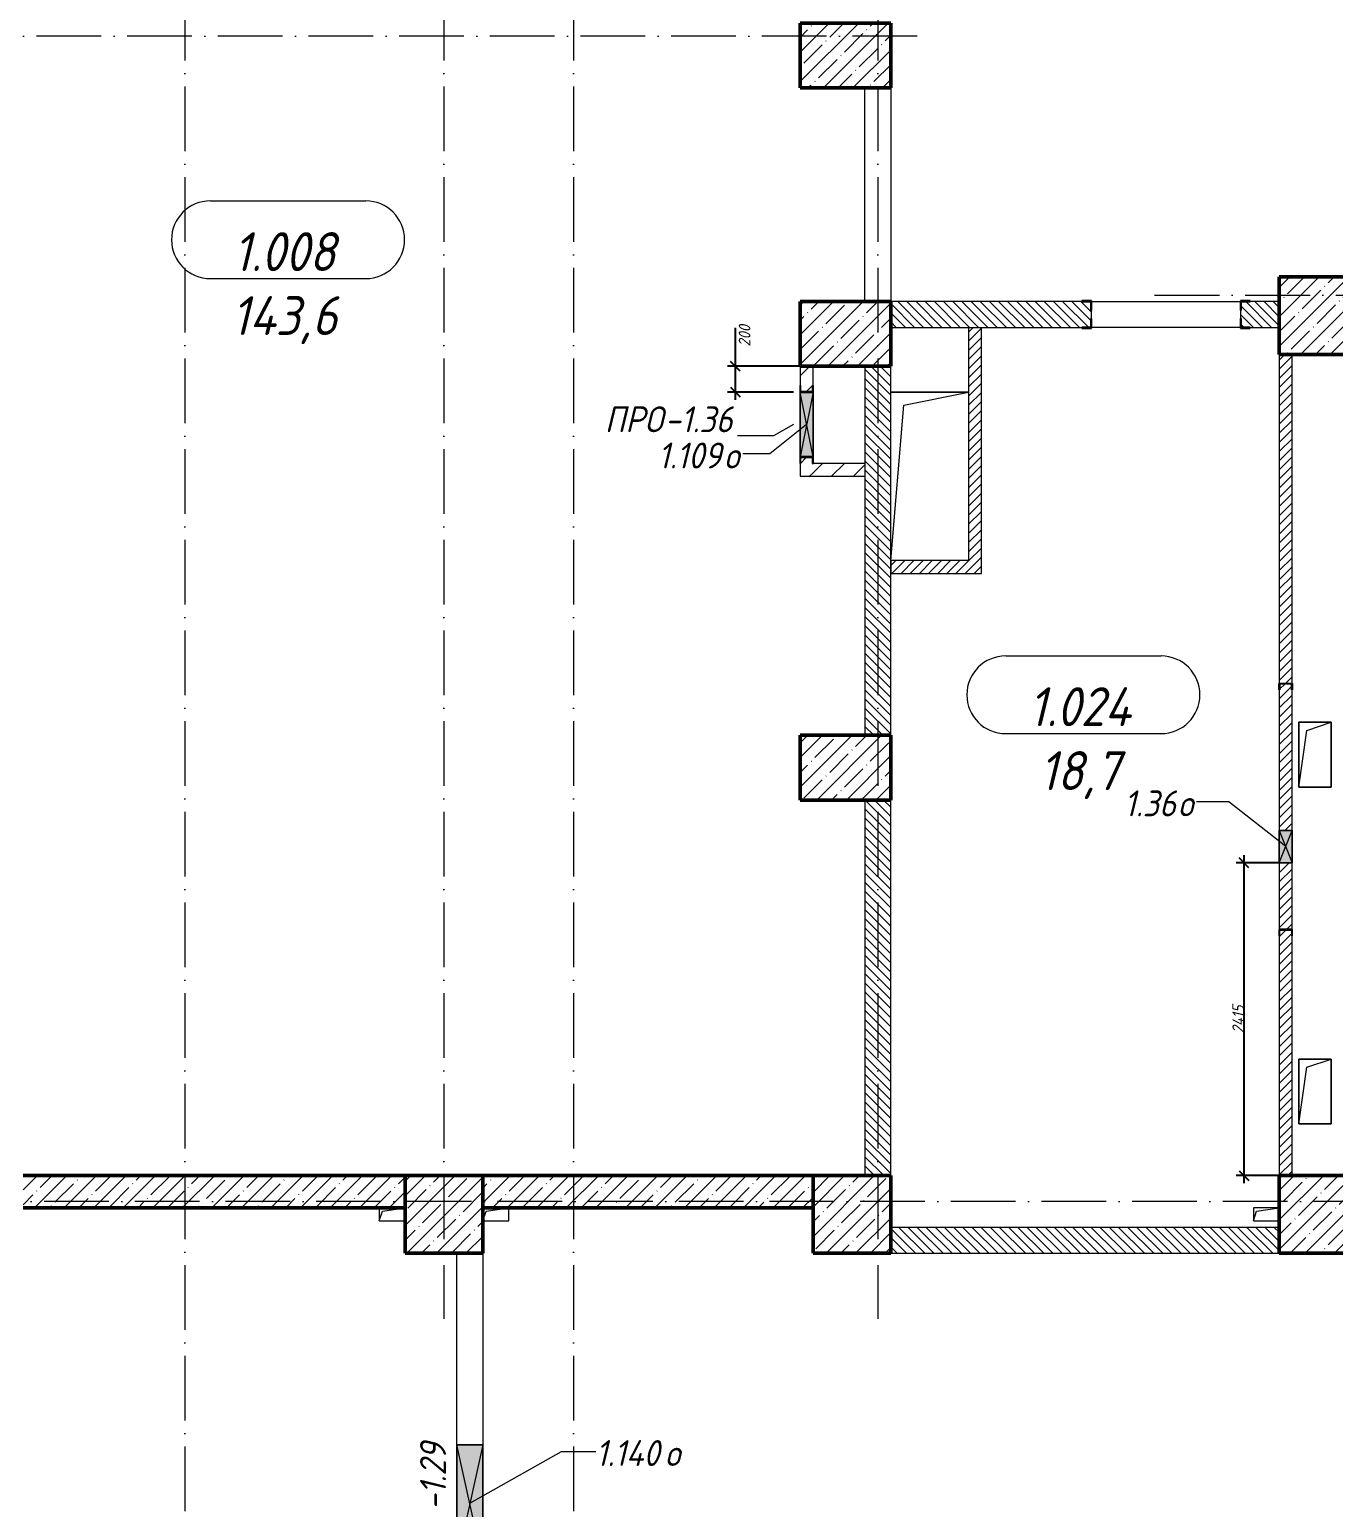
# Model space of a CAD drawing. Header units: millimetres. Extents: x -401725 to 250493, y 305116 to 802890.
# Drawn here: x -150765 to -140697, y 524234 to 535647 of the extents above; entities that cross this region are included whole.
import ezdxf

# ---------------------------------------------------------------- set-up
doc = ezdxf.new("R2010")
doc.units = ezdxf.units.MM
doc.linetypes.add('50_200_ШТРИХ_1Т_ш5_п1_п1_', pattern=[700, 500, -100, 0, -100])
for name, color, linetype, lineweight in [('A-____-____-DIMS', 7, 'Continuous', 9), ('A-DETL-GENF-OTLN', 7, 'Continuous', 9), ('A-FLOR-____-OTLN', 7, 'Continuous', 9), ('A-GENM-____-IDEN', 7, 'Continuous', 9), ('A-GENM-____-MCUT', 7, 'Continuous', 25), ('A-GENM-____-OTLN', 7, 'Continuous', 9), ('A-GENM-____-OTLN-1', 7, 'Continuous', 25), ('A-GLAZ-____-IDEN', 7, 'Continuous', 9), ('A-GLAZ-____-OTLN', 7, 'Continuous', 9), ('A-WALL-____-MCUT', 7, 'Continuous', 13), ('A-WALL-____-MCUT-2', 7, 'Continuous', 50), ('A-WALL-____-PATT-1', 7, 'Continuous', 9), ('A-WALL-FNSH-MCUT-1', 7, 'Continuous', 9), ('I-WALL-____-OTLN', 7, 'Continuous', 9), ('S-COLS-____-MCUT', 7, 'Continuous', 50), ('S-COLS-____-OTLN', 7, 'Continuous', 9), ('S-GRID-____-OTLN-1', 7, '50_200_ШТРИХ_1Т_ш5_п1_п1_', 9)]:
    doc.layers.add(name, color=color, linetype=linetype, lineweight=lineweight)
doc.layers.add('A-AREA-IDEN-1', color=7, linetype='Continuous', lineweight=9, true_color=0x000000)
doc.styles.add('ISOCPEUR_I', font='isocpeui.ttf', dxfattribs={"width": 0.9, "height": 2.5})
doc.styles.add('ISOCPEUR_I_11', font='isocpeui.ttf', dxfattribs={"width": 0.9, "height": 200})
doc.styles.add('ISOCPEUR_I_7', font='isocpeui.ttf', dxfattribs={"width": 0.9, "height": 90})
doc.dimstyles.new('ISO-1_8_0_9К_СРЕДНИЙ_Кладочные_1', dxfattribs={"dimscale": 304.8, "dimtxt": 89.638306, "dimasz": 0.246063, "dimexe": 0.19685, "dimexo": 0, "dimgap": 0, "dimtad": 1, "dimdec": 3, "dimrnd": 0.001, "dimdsep": 46, "dimtxsty": 'ISOCPEUR_I_7', "dimblk1": 'OBLIQUE', "dimblk2": 'OBLIQUE', "dimsah": 1, "dimcen": 0.09, "dimdle": 0.19685, "dimazin": 0, "dimtfac": 1, "dimtdec": 4, "dimtix": 1, "dimtmove": 0, "dimatfit": 3, "dimfxl": 1, "dimtvp": 1, "dimtolj": 1, "dimtzin": 0, "dimarcsym": 2})
doc.dimstyles.new('ISO-1_8_0_9К_СРЕДНИЙ_Кладочные_2', dxfattribs={"dimscale": 304.8, "dimtxt": 89.638306, "dimasz": 0.246063, "dimexe": 0.19685, "dimexo": 0, "dimgap": 0, "dimtad": 1, "dimdec": 3, "dimrnd": 0.001, "dimdsep": 46, "dimtxsty": 'ISOCPEUR_I_7', "dimblk1": 'OBLIQUE', "dimblk2": 'OBLIQUE', "dimsah": 1, "dimcen": 0.09, "dimdle": 0.19685, "dimazin": 0, "dimtfac": 1, "dimtdec": 4, "dimtix": 1, "dimtmove": 1, "dimatfit": 3, "dimfxl": 1, "dimtvp": 1, "dimtolj": 1, "dimtzin": 0, "dimarcsym": 2})
pattern_1 = [(135, (-176515.067, 459015.94), (-35.35534, -35.35534), [])]
pattern_2 = [(45, (-176515.067, 459015.94), (-35.35534, 35.35534), [])]
pattern_3 = [(45, (-176515.07, 459015.94), (-114.04925, 114.04925), []), (45, (-176401.02, 459015.94), (-114.04925, 114.04925), [201.612, -40.322, 3.353, -36.97])]
pattern_4 = [(45, (-176515.07, 459015.94), (-84.85281, 84.85281), [])]

# ---------------------------------------------------------------- blocks, each defined once
blk = doc.blocks.new('BSC_Колонна _Прямоугольная - 500х700-28080545-АР1_План отверстий 1 этажа в осях 1-64_Ю-ЯЯ')
at = {"layer": 'S-COLS-____-OTLN'}
h = blk.add_hatch(dxfattribs=at)
h.set_pattern_fill('FP_20', color=256, style=0, pattern_type=2)
h.set_pattern_definition([(315, (-70931.04, 32050), (114.04925, 114.04925), []), (315, (-70931.04, 31935.95), (114.04925, 114.04925), [201.613, -40.323, 3.353, -36.97])])
h.paths.add_polyline_path([(-250, 350), (-250, -350), (250, -350), (250, 350)], flags=0)
at = {"layer": 'S-COLS-____-MCUT'}
for p, q in [((250, 350), (-250, 350)), ((-250, 350), (-250, -350)), ((250, -350), (250, 350)), ((-250, -350), (250, -350))]:
    blk.add_line(p, q, dxfattribs=at)
blk = doc.blocks.new('BSC_Колонна _Прямоугольная - 600х600-V56-АР1_План отверстий 1 этажа в осях 1-64_Ю-ЯЯ')
at = {"layer": 'S-COLS-____-OTLN'}
h = blk.add_hatch(dxfattribs=at)
h.set_pattern_fill('FP_63', color=256, style=0, pattern_type=2)
h.set_pattern_definition([(45, (-28950, -67481.04), (-114.04925, 114.04925), []), (45, (-28835.95, -67481.04), (-114.04925, 114.04925), [201.613, -40.323, 3.353, -36.97])])
h.paths.add_polyline_path([(-300, -300), (300, -300), (300, 300), (-300, 300)], flags=0)
at = {"layer": 'S-COLS-____-MCUT'}
for p, q in [((300, 300), (-300, 300)), ((-300, 300), (-300, -300)), ((300, -300), (300, 300)), ((-300, -300), (300, -300))]:
    blk.add_line(p, q, dxfattribs=at)
blk = doc.blocks.new('BSC_Колонна _Прямоугольная - 500х700-V76-АР1_План отверстий 1 этажа в осях 1-64_Ю-ЯЯ')
at = {"layer": 'S-COLS-____-OTLN'}
h = blk.add_hatch(dxfattribs=at)
h.set_pattern_fill('FP_85', color=256, style=0, pattern_type=2)
h.set_pattern_definition([(315, (-74281.04, 32050), (114.04925, 114.04925), []), (315, (-74281.04, 31935.95), (114.04925, 114.04925), [201.613, -40.323, 3.353, -36.97])])
h.paths.add_polyline_path([(-250, 350), (-250, -350), (250, -350), (250, 350)], flags=0)
at = {"layer": 'S-COLS-____-MCUT'}
for p, q in [((250, 350), (-250, 350)), ((-250, 350), (-250, -350)), ((250, -350), (250, 350)), ((-250, -350), (250, -350))]:
    blk.add_line(p, q, dxfattribs=at)
blk = doc.blocks.new('BSC_Колонна _Прямоугольная - 500х700-V77-АР1_План отверстий 1 этажа в осях 1-64_Ю-ЯЯ')
at = {"layer": 'S-COLS-____-OTLN'}
h = blk.add_hatch(dxfattribs=at)
h.set_pattern_fill('FP_86', color=256, style=0, pattern_type=2)
h.set_pattern_definition([(315, (-76431.04, 32050), (114.04925, 114.04925), []), (315, (-76431.04, 31935.95), (114.04925, 114.04925), [201.613, -40.323, 3.353, -36.97])])
h.paths.add_polyline_path([(-250, -350), (250, -350), (250, 350), (-250, 350), (-250, 250)], flags=0)
at = {"layer": 'S-COLS-____-MCUT'}
for p, q in [((250, 350), (-250, 350)), ((-250, 350), (-250, -350)), ((250, -350), (250, 350)), ((-250, -350), (250, -350))]:
    blk.add_line(p, q, dxfattribs=at)
blk = doc.blocks.new('BSC_Колонна _Прямоугольная - 600х600-V82-АР1_План отверстий 1 этажа в осях 1-64_Ю-ЯЯ')
at = {"layer": 'S-COLS-____-OTLN'}
h = blk.add_hatch(dxfattribs=at)
h.set_pattern_fill('FP_91', color=256, style=0, pattern_type=2)
h.set_pattern_definition([(45, (-35700, -67481.04), (-114.04925, 114.04925), []), (45, (-35585.95, -67481.04), (-114.04925, 114.04925), [201.613, -40.323, 3.353, -36.97])])
h.paths.add_polyline_path([(-300, -300), (300, -300), (300, 300), (-300, 300)], flags=0)
at = {"layer": 'S-COLS-____-MCUT'}
for p, q in [((300, 300), (-300, 300)), ((-300, 300), (-300, -300)), ((300, -300), (300, 300)), ((-300, -300), (300, -300))]:
    blk.add_line(p, q, dxfattribs=at)
blk = doc.blocks.new('BSC_Колонна _Прямоугольная - 600х600-28080544-АР1_План отверстий 1 этажа в осях 1-64_Ю-ЯЯ')
at = {"layer": 'S-COLS-____-OTLN'}
h = blk.add_hatch(dxfattribs=at)
h.set_pattern_fill('FP_92', color=256, style=0, pattern_type=2)
h.set_pattern_definition([(45, (-35700, -74421.04), (-114.04925, 114.04925), []), (45, (-35585.95, -74421.04), (-114.04925, 114.04925), [201.613, -40.323, 3.353, -36.97])])
h.paths.add_polyline_path([(-300, -300), (300, -300), (300, 300), (-300, 300)], flags=0)
at = {"layer": 'S-COLS-____-MCUT'}
for p, q in [((300, 300), (-300, 300)), ((-300, 300), (-300, -300)), ((300, -300), (300, 300)), ((-300, -300), (300, -300))]:
    blk.add_line(p, q, dxfattribs=at)
blk = doc.blocks.new('BSC_Колонна _Прямоугольная - 600х600-V111-АР1_План отверстий 1 этажа в осях 1-64_Ю-ЯЯ')
at = {"layer": 'S-COLS-____-OTLN'}
h = blk.add_hatch(dxfattribs=at)
h.set_pattern_fill('FP_122', color=256, style=0, pattern_type=2)
h.set_pattern_definition([(45, (-32100, -67481.04), (-114.04925, 114.04925), []), (45, (-31985.95, -67481.04), (-114.04925, 114.04925), [201.613, -40.323, 3.353, -36.97])])
h.paths.add_polyline_path([(-300, -300), (300, -300), (300, 300), (-300, 300)], flags=0)
at = {"layer": 'S-COLS-____-MCUT'}
for p, q in [((300, 300), (-300, 300)), ((-300, 300), (-300, -300)), ((300, -300), (300, 300)), ((-300, -300), (300, -300))]:
    blk.add_line(p, q, dxfattribs=at)
blk = doc.blocks.new('154_Фахверк_СКБ_Швеллер - Тип_100_4830-28147714-АР1_План отверстий 1 этажа в осях 1-64_Ю-ЯЯ')
at = {"layer": 'A-GENM-____-MCUT'}
for p, q in [((125, 50), (175, 50)), ((125, -50), (125, 50)), ((128, 47), (128, -47)), ((175, 47), (128, 47)), ((175, 50), (175, 47)), ((175, -50), (125, -50)), ((128, -47), (175, -47)), ((175, -47), (175, -50))]:
    blk.add_line(p, q, dxfattribs=at)
blk = doc.blocks.new('154_Фахверк_СКБ_Швеллер - Тип_100_4830-28143655-АР1_План отверстий 1 этажа в осях 1-64_Ю-ЯЯ')
at = {"layer": 'A-GENM-____-MCUT'}
for p, q in [((175, 50), (125, 50)), ((125, 50), (125, -50)), ((128, 47), (175, 47)), ((128, -47), (128, 47)), ((175, 47), (175, 50)), ((125, -50), (175, -50)), ((175, -47), (128, -47)), ((175, -50), (175, -47))]:
    blk.add_line(p, q, dxfattribs=at)
blk = doc.blocks.new('154_Стойка_СКБ_Уголок - СМ-2230_200-28216496-АР1_План отверстий 1 этажа в осях 1-64_Ю-ЯЯ')
at = {"layer": 'A-GENM-____-MCUT'}
for p, q in [((125, 156), (125, 81)), ((200, 156), (125, 156)), ((131, 81), (131, 150)), ((131, 150), (200, 150)), ((200, 150), (200, 156)), ((125, 81), (131, 81)), ((131, 19), (125, 19)), ((125, 19), (125, -56)), ((131, -50), (131, 19)), ((125, -56), (200, -56)), ((200, -50), (131, -50)), ((200, -56), (200, -50))]:
    blk.add_line(p, q, dxfattribs=at)
blk = doc.blocks.new('AR_Отверстие прямоугольное _в плите_ - AR_Отверстие прямоугольное _в плите_-V185-АР1_План отверстий 1 этажа в осях 1-64_Ю-ЯЯ')
at = {"layer": 'A-GENM-____-OTLN'}
for p, q in [((125, 250), (-125, 250)), ((-125, 250), (-125, -250)), ((-63, 188), (125, 250)), ((125, -250), (125, 250)), ((-125, -250), (-63, 188)), ((-125, -250), (125, -250))]:
    blk.add_line(p, q, dxfattribs=at)
blk = doc.blocks.new('AR_Отверстие прямоугольное _в плите_ - AR_Отверстие прямоугольное _в плите_-30511731-АР1_План отверстий 1 этажа в осях 1-64_Ю-ЯЯ')
at = {"layer": 'A-GENM-____-OTLN'}
for p, q in [((-100, 50), (-100, -50)), ((-100, -50), (-75, 25)), ((-75, 25), (100, 50)), ((-100, -50), (100, -50))]:
    blk.add_line(p, q, dxfattribs=at)
blk = doc.blocks.new('AR_Отверстие прямоугольное _в плите_ - AR_Отверстие прямоугольное _в плите_-V219-АР1_План отверстий 1 этажа в осях 1-64_Ю-ЯЯ')
at = {"layer": 'A-GENM-____-OTLN'}
for p, q in [((100, 50), (-100, 50)), ((-100, 50), (-100, -50)), ((-100, -50), (-75, 25)), ((-75, 25), (100, 50)), ((-100, -50), (100, -50))]:
    blk.add_line(p, q, dxfattribs=at)
blk = doc.blocks.new('AR_Отверстие прямоугольное _в плите_ - AR_Отверстие прямоугольное _в плите_-V203-АР1_План отверстий 1 этажа в осях 1-64_Ю-ЯЯ')
at = {"layer": 'A-GENM-____-OTLN'}
for p, q in [((-100, -50), (-75, 25)), ((-75, 25), (100, 50)), ((100, -50), (100, 50)), ((-100, -50), (100, -50))]:
    blk.add_line(p, q, dxfattribs=at)
blk = doc.blocks.new('AR_Отверстие прямоугольное _в плите_ - AR_Отверстие прямоугольное _в плите_-V237-АР1_План отверстий 1 этажа в осях 1-64_Ю-ЯЯ')
at = {"layer": 'A-GENM-____-OTLN'}
for p, q in [((300, 650), (-300, 650)), ((-200, 550), (300, 650)), ((-300, -650), (-200, 550))]:
    blk.add_line(p, q, dxfattribs=at)
blk = doc.blocks.new('AR_Отверстие прямоугольное _в стене__БезПР - AR_Отверстие прямоугольное _в стене__БезПР-36428202-АР1_План отверстий 1 этажа в осях 1-64_Ю-ЯЯ')
at = {"layer": 'A-GLAZ-____-OTLN'}
blk.add_hatch(color=256, dxfattribs=at).paths.add_polyline_path([(-125, -50), (125, -50), (125, 50), (-125, 50)], flags=0)
at = {"layer": 'A-DETL-GENF-OTLN'}
for p, q in [((-125, -50), (-125, 50)), ((-125, 50), (125, 50)), ((125, 50), (-125, -50)), ((-125, 50), (125, -50)), ((125, 50), (-125, 50)), ((-125, 50), (-125, -50)), ((125, 50), (125, -50)), ((125, -50), (125, 50)), ((125, -50), (-125, -50)), ((-125, -50), (125, -50))]:
    blk.add_line(p, q, dxfattribs=at)
blk = doc.blocks.new('AR_Отверстие прямоугольное _в стене_ - AR_Отверстие прямоугольное _в стене__ОВ-36700361-АР1_План отверстий 1 этажа в осях 1-64_Ю-ЯЯ')
at = {"layer": 'A-GLAZ-____-OTLN'}
blk.add_hatch(color=256, dxfattribs=at).paths.add_polyline_path([(250, -50), (250, 50), (-250, 50), (-250, -50), (212, -50)], flags=0)
at = {"layer": 'A-DETL-GENF-OTLN'}
for p, q in [((-250, 50), (250, 50)), ((250, 50), (-250, -50)), ((-250, 50), (250, -50)), ((250, 50), (-250, 50)), ((250, -50), (-250, -50)), ((-250, -50), (250, -50))]:
    blk.add_line(p, q, dxfattribs=at)
blk = doc.blocks.new('AR_Отверстие прямоугольное _в стене_ - AR_Отверстие прямоугольное _в стене__ОВ-36717341-АР1_План отверстий 1 этажа в осях 1-64_Ю-ЯЯ')
at = {"layer": 'A-GLAZ-____-OTLN'}
blk.add_hatch(color=256, dxfattribs=at).paths.add_polyline_path([(450, 100), (-450, 100), (-450, -100), (450, -100)], flags=0)
at = {"layer": 'A-DETL-GENF-OTLN'}
for p, q in [((-450, -100), (-450, 100)), ((-450, 100), (450, 100)), ((450, 100), (-450, -100)), ((-450, 100), (450, -100)), ((450, 100), (-450, 100)), ((-450, 100), (-450, -100)), ((450, 100), (450, -100)), ((450, -100), (450, 100)), ((450, -100), (-450, -100)), ((-450, -100), (450, -100))]:
    blk.add_line(p, q, dxfattribs=at)
blk = doc.blocks.new('154_Фахверк_СКБ_Швеллер - Тип_100_4830-36699370-АР1_План отверстий 1 этажа в осях 1-64_Ю-ЯЯ')
at = {"layer": 'A-GENM-____-MCUT'}
for p, q in [((175, 50), (125, 50)), ((125, 50), (125, -50)), ((128, 47), (175, 47)), ((128, -47), (128, 47)), ((175, 47), (175, 50)), ((125, -50), (175, -50)), ((175, -47), (128, -47)), ((175, -50), (175, -47))]:
    blk.add_line(p, q, dxfattribs=at)
blk = doc.blocks.new('_Oblique')
at = {"color": 0, "linetype": 'ByBlock', "lineweight": -2}
blk.add_line((-0.5, -0.5), (0.5, 0.5), dxfattribs=at)
blk = doc.blocks.new('*D13639')
at = {"layer": 'A-____-____-DIMS', "color": 0, "lineweight": -2, "transparency": 16777216}
for p, q in [((-145315, 533047), (-145315, 533344)), ((-144815, 533047), (-145375, 533047)), ((-145315, 532787), (-145315, 533047)), ((-144865, 532847), (-145375, 532847))]:
    blk.add_line(p, q, dxfattribs=at)
at = {"layer": 'Defpoints', "color": 0, "transparency": 16777216}
for p in [(-145315, 533047), (-144815, 533047), (-144865, 532847)]:
    blk.add_point(p, dxfattribs=at)
at = {"layer": 'A-____-____-DIMS', "color": 0, "lineweight": -2, "transparency": 16777216, "xscale": 75, "yscale": 75, "zscale": 75}
for p, rotation in [((-145315, 533047), 90), ((-145315, 532847), 270)]:
    blk.add_blockref('_Oblique', p, dxfattribs=dict(at, rotation=rotation))
at = {"layer": 'A-____-____-DIMS', "color": 0, "transparency": 16777216, "insert": (-145289, 533199), "char_height": 90, "width": 409.58, "attachment_point": 1, "rotation": 90, "line_spacing_factor": 1.149209, "style": 'ISOCPEUR_I_7'}
blk.add_mtext('\\A1;200', dxfattribs=at)
blk = doc.blocks.new('*D13642')
at = {"layer": 'A-____-____-DIMS', "color": 0, "lineweight": -2, "transparency": 16777216}
for p, q in [((-141387, 526737), (-141387, 529272)), ((-141115, 529212), (-141447, 529212)), ((-141115, 526797), (-141447, 526797))]:
    blk.add_line(p, q, dxfattribs=at)
at = {"layer": 'Defpoints', "color": 0, "transparency": 16777216}
for p in [(-141387, 529212), (-141115, 529212), (-141115, 526797)]:
    blk.add_point(p, dxfattribs=at)
at = {"layer": 'A-____-____-DIMS', "color": 0, "lineweight": -2, "transparency": 16777216, "xscale": 75, "yscale": 75, "zscale": 75}
for p, rotation in [((-141387, 529212), 90), ((-141387, 526797), 270)]:
    blk.add_blockref('_Oblique', p, dxfattribs=dict(at, rotation=rotation))
at = {"layer": 'A-____-____-DIMS', "color": 0, "transparency": 16777216, "insert": (-141432, 528004), "char_height": 90, "width": 521.28, "attachment_point": 5, "rotation": 90, "style": 'ISOCPEUR_I_7'}
blk.add_mtext('\\A1;2415', dxfattribs=at)
blk = doc.blocks.new('AAR_СКБ_Марка_помещения_1_5 ммп - Номер _ Площадь-27962135-АИ_План этажа_Стены_1')
at = {"layer": 'A-AREA-IDEN-1'}
for p, q in [((-2.987, 3), (3.013, 3)), ((-2.987, 0), (3.013, 0))]:
    blk.add_line(p, q, dxfattribs=at)
for centre, start, end in [((-2.987, 1.5), 90, 270), ((3.013, 1.5), 270, 90)]:
    blk.add_arc(centre, 1.5, start, end, dxfattribs=at)

msp = doc.modelspace()

# ---------------------------------------------------------------- hatches: boundary and pattern name
at = {"layer": 'A-WALL-____-PATT-1'}
h = msp.add_hatch(dxfattribs=at)
h.set_pattern_fill('FP_6', color=256, style=0, pattern_type=2)
h.set_pattern_definition(pattern_1)
h.paths.add_polyline_path([(-141115.0675, 533346.983), (-141115.0675, 533546.983), (-141409.0675, 533546.983), (-141409.0675, 533477.983), (-141415.0675, 533477.983), (-141415.0675, 533415.983), (-141409.0675, 533415.983), (-141409.0675, 533346.983), (-141180.4629, 533346.983)], flags=0)
h.paths.add_polyline_path([(-144115.0675, 533346.983), (-142571.0675, 533347.7571), (-142571.0675, 533415.983), (-142565.0675, 533415.983), (-142565.0675, 533477.983), (-142571.0675, 533477.983), (-142571.0675, 533546.983), (-144115.0675, 533546.983), (-144115.0675, 533477.983)], flags=0)
h = msp.add_hatch(dxfattribs=at)
h.set_pattern_fill('FP_5', color=256, style=0, pattern_type=2)
h.set_pattern_definition(pattern_2)
h.paths.add_polyline_path([(-143415.0675, 531446.983), (-143415.0675, 533346.983), (-143515.0675, 533346.983), (-143515.0675, 531446.983)], flags=0)
h = msp.add_hatch(dxfattribs=at)
h.set_pattern_fill('FP_5', color=256, style=0, pattern_type=2)
h.set_pattern_definition(pattern_2)
h.paths.add_polyline_path([(-141115.0675, 526796.983), (-141015.0675, 526796.983), (-141015.0675, 528646.983), (-141018.0675, 528646.983), (-141018.0675, 528693.983), (-141112.0675, 528693.983), (-141112.0675, 528646.983), (-141115.0675, 528646.983)], flags=0)
h.paths.add_polyline_path([(-141112.0675, 528696.983), (-141015.0675, 528696.983), (-141015.0675, 529211.983), (-141115.0675, 529211.983), (-141115.0675, 528696.983)], flags=0)
h.paths.add_polyline_path([(-141015.0675, 529461.983), (-141015.0675, 530546.983), (-141018.0675, 530546.983), (-141018.0675, 530593.983), (-141112.0675, 530593.983), (-141112.0675, 530546.983), (-141115.0675, 530546.983), (-141115.0675, 529461.983), (-141018.0675, 529461.983)], flags=0)
h.paths.add_polyline_path([(-141115.0675, 530596.983), (-141015.0675, 530596.983), (-141015.0675, 533136.983), (-141115.0675, 533136.983), (-141115.0675, 532384.65)], flags=0)
h = msp.add_hatch(dxfattribs=at)
h.set_pattern_fill('FP_4', color=256, style=0, pattern_type=2)
h.set_pattern_definition(pattern_4)
h.paths.add_polyline_path([(-144715.4642, 532196.983), (-144715.0675, 532196.983), (-144715.4642, 532296.983), (-144718.0675, 532296.983), (-144718.0675, 532343.983), (-144812.0675, 532343.983), (-144812.0675, 532296.983), (-144815.0675, 532296.983), (-144815.0675, 532196.983)], flags=0)
h.paths.add_polyline_path([(-144812.0675, 532849.983), (-144718.0675, 532849.983), (-144718.0675, 532896.983), (-144715.0675, 532896.983), (-144715.4642, 533046.983), (-144815.0675, 533046.983), (-144815.0675, 532896.983), (-144812.0675, 532896.983)], flags=0)
h = msp.add_hatch(dxfattribs=at)
h.set_pattern_fill('FP_6', color=256, style=0, pattern_type=2)
h.set_pattern_definition(pattern_1)
h.paths.add_polyline_path([(-144115.0675, 530196.983), (-144115.0675, 533046.983), (-144315.0675, 533046.983), (-144315.0675, 530196.983)], flags=0)
h = msp.add_hatch(dxfattribs=at)
h.set_pattern_fill('FP_4', color=256, style=0, pattern_type=2)
h.set_pattern_definition(pattern_4)
h.paths.add_polyline_path([(-144315.0675, 532196.983), (-144315.0675, 532296.983), (-144715.0675, 532296.983), (-144715.0675, 532196.983)], flags=0)
h = msp.add_hatch(dxfattribs=at)
h.set_pattern_fill('FP_5', color=256, style=0, pattern_type=2)
h.set_pattern_definition(pattern_2)
h.paths.add_polyline_path([(-143515.0675, 531446.983), (-143515.0675, 531546.983), (-144115.0675, 531546.983), (-144115.0675, 531446.983)], flags=0)
h = msp.add_hatch(dxfattribs=at)
h.set_pattern_fill('FP_6', color=256, style=0, pattern_type=2)
h.set_pattern_definition(pattern_1)
h.paths.add_polyline_path([(-144115.0675, 526796.983), (-144115.0675, 529696.983), (-144315.0675, 529696.983), (-144315.0675, 526796.983)], flags=0)
h = msp.add_hatch(dxfattribs=at)
h.set_pattern_fill('FP_13', color=256, style=0, pattern_type=2)
h.set_pattern_definition(pattern_3)
h.paths.add_polyline_path([(-147865.0675, 526546.983), (-147865.0675, 526796.983), (-150815.0675, 526796.983), (-150815.0675, 526546.983), (-148250.4655, 526546.983)], flags=0)
h.paths.add_polyline_path([(-152815.0675, 526546.983), (-152465.0675, 526546.983), (-152465.0675, 526796.983), (-152815.0675, 526796.983)], flags=0)
h = msp.add_hatch(dxfattribs=at)
h.set_pattern_fill('FP_13', color=256, style=0, pattern_type=2)
h.set_pattern_definition(pattern_3)
h.paths.add_polyline_path([(-144715.0675, 526546.983), (-144715.4642, 526796.983), (-147265.0675, 526796.983), (-147265.0675, 526546.983), (-144715.4642, 526546.983)], flags=0)
h = msp.add_hatch(dxfattribs=at)
h.set_pattern_fill('FP_6', color=256, style=0, pattern_type=2)
h.set_pattern_definition(pattern_1)
h.paths.add_polyline_path([(-141115.0675, 526196.983), (-141115.0675, 526396.983), (-144115.0675, 526396.983), (-144115.0675, 526196.983), (-141180.4629, 526196.983)], flags=0)

# ---------------------------------------------------------------- linework, layer by layer
at = {"layer": 'A-FLOR-____-OTLN'}
for p, q in [((-144115.0675, 532846.6355), (-143515.0675, 532846.6355)), ((-140965.0675, 530296.983), (-140715.0675, 530296.983)), ((-140965.0675, 529796.983), (-140965.0675, 530296.983)), ((-140715.0675, 530296.983), (-140715.0675, 529796.983)), ((-140715.0675, 529796.983), (-140965.0675, 529796.983)), ((-140965.0675, 527696.983), (-140715.0675, 527696.983)), ((-140965.0675, 527196.983), (-140965.0675, 527696.983)), ((-140715.0675, 527696.983), (-140715.0675, 527196.983)), ((-140715.0675, 527196.983), (-140965.0675, 527196.983))]:
    msp.add_line(p, q, dxfattribs=at)
at = {"layer": 'A-GENM-____-IDEN'}
for p, q in [((-144865.0675, 532596.983), (-145021.1122, 532510.0276)), ((-145021.1122, 532510.0276), (-145299.5385, 532510.0276))]:
    msp.add_line(p, q, dxfattribs=at)
at = {"layer": 'A-GLAZ-____-IDEN'}
for p, q in [((-144765.0675, 532596.983), (-145049.0536, 532369.9123)), ((-145049.0536, 532369.9123), (-145257.7885, 532369.9123)), ((-141504.4473, 529683.5084), (-141753.3167, 529683.5084)), ((-141065.0675, 529336.983), (-141504.4473, 529683.5084)), ((-147365.0675, 524266.983), (-146656.9414, 524666.286)), ((-146656.9414, 524666.286), (-146393.3463, 524666.286))]:
    msp.add_line(p, q, dxfattribs=at)
at = {"layer": 'A-WALL-____-MCUT'}
for p, q in [((-142640.0675, 533546.983), (-144115.0675, 533546.983)), ((-142565.0675, 533415.983), (-142565.0675, 533477.983)), ((-141415.0675, 533477.983), (-141415.0675, 533415.983)), ((-141115.0675, 533546.983), (-141340.0675, 533546.983)), ((-144115.0675, 533346.983), (-142640.0675, 533346.983)), ((-141340.0675, 533346.983), (-141115.0675, 533346.983)), ((-144315.0675, 533046.983), (-144315.0675, 530196.983)), ((-144115.0675, 530196.983), (-144115.0675, 533046.983)), ((-144315.0675, 529696.983), (-144315.0675, 526796.983)), ((-144115.0675, 526796.983), (-144115.0675, 529696.983)), ((-141115.0675, 526396.983), (-144115.0675, 526396.983)), ((-144115.0675, 526196.983), (-141115.0675, 526196.983))]:
    msp.add_line(p, q, dxfattribs=at)
at = {"layer": 'A-WALL-____-MCUT-2'}
for p, q in [((-147865.0675, 526796.983), (-150815.0675, 526796.983)), ((-144715.0675, 526796.983), (-147265.0675, 526796.983)), ((-150815.0675, 526546.983), (-147865.0675, 526546.983)), ((-147265.0675, 526546.983), (-144715.0675, 526546.983))]:
    msp.add_line(p, q, dxfattribs=at)
at = {"layer": 'A-WALL-FNSH-MCUT-1'}
for p, q in [((-143515.0675, 533346.983), (-143515.0675, 531546.983)), ((-143415.0675, 531446.983), (-143415.0675, 533346.983)), ((-141115.0675, 533136.983), (-141115.0675, 530596.983)), ((-141015.0675, 530596.983), (-141015.0675, 533136.983)), ((-144815.0675, 533046.983), (-144815.0675, 532896.983)), ((-144715.0675, 532896.983), (-144715.0675, 533046.983)), ((-144815.0675, 532296.983), (-144815.0675, 532196.983)), ((-144815.0675, 532196.983), (-144315.0675, 532196.983)), ((-144315.0675, 532296.983), (-144715.0675, 532296.983)), ((-143515.0675, 531546.983), (-144115.0675, 531546.983)), ((-144115.0675, 531546.983), (-144115.0675, 531446.983)), ((-144115.0675, 531446.983), (-143415.0675, 531446.983)), ((-141115.0675, 530546.983), (-141115.0675, 529461.983)), ((-141015.0675, 529461.983), (-141015.0675, 530546.983)), ((-141115.0675, 529211.983), (-141115.0675, 528696.983)), ((-141015.0675, 528696.983), (-141015.0675, 529211.983)), ((-141115.0675, 528646.983), (-141115.0675, 526796.983)), ((-141015.0675, 526796.983), (-141015.0675, 528646.983))]:
    msp.add_line(p, q, dxfattribs=at)
at = {"layer": 'I-WALL-____-OTLN'}
for p, q in [((-144315.0675, 533546.983), (-144315.0675, 535196.983)), ((-144115.0675, 535196.983), (-144115.0675, 533546.983)), ((-142565.0675, 533546.983), (-141415.0675, 533546.983)), ((-141415.0675, 533346.983), (-142565.0675, 533346.983)), ((-147465.0675, 524716.983), (-147465.0675, 526196.983)), ((-147265.0675, 526196.983), (-147265.0675, 524716.983))]:
    msp.add_line(p, q, dxfattribs=at)
at = {"layer": 'S-GRID-____-OTLN-1'}
for p, q in [((-149565.0675, 549908.7924), (-149565.0675, 511907.5288)), ((-147565.0675, 549908.7924), (-147565.0675, 525691.4247)), ((-146565.0675, 549908.7924), (-146565.0675, 511907.5288)), ((-144215.0675, 549908.7924), (-144215.0675, 525691.4247)), ((-143910.0675, 535596.983), (-181183.8377, 535596.983)), ((-142077.6215, 533596.983), (-72440.6609, 533596.983)), ((-72440.6609, 526596.983), (-181183.8377, 526596.983))]:
    msp.add_line(p, q, dxfattribs=at)

# ---------------------------------------------------------------- block references
at = {"layer": 'A-AREA-IDEN-1', "xscale": 199.9999999999999, "yscale": 199.9999999999999, "zscale": 199.9999999999999}
for p in [(-148771.6215, 533723.7658), (-142630.2354, 530209.5996)]:
    msp.add_blockref('AAR_СКБ_Марка_помещения_1_5 ммп - Номер _ Площадь-27962135-АИ_План этажа_Стены_1', p, dxfattribs=at)
at = {"layer": 'A-GENM-____-OTLN'}
for name, p in [('AR_Отверстие прямоугольное _в плите_ - AR_Отверстие прямоугольное _в плите_-V237-АР1_План отверстий 1 этажа в осях 1-64_Ю-ЯЯ', (-143815.0675, 532196.6355)), ('AR_Отверстие прямоугольное _в плите_ - AR_Отверстие прямоугольное _в плите_-V185-АР1_План отверстий 1 этажа в осях 1-64_Ю-ЯЯ', (-140840.0675, 530046.983)), ('AR_Отверстие прямоугольное _в плите_ - AR_Отверстие прямоугольное _в плите_-V185-АР1_План отверстий 1 этажа в осях 1-64_Ю-ЯЯ', (-140840.0675, 527446.983)), ('AR_Отверстие прямоугольное _в плите_ - AR_Отверстие прямоугольное _в плите_-30511731-АР1_План отверстий 1 этажа в осях 1-64_Ю-ЯЯ', (-147965.0675, 526496.983)), ('AR_Отверстие прямоугольное _в плите_ - AR_Отверстие прямоугольное _в плите_-V203-АР1_План отверстий 1 этажа в осях 1-64_Ю-ЯЯ', (-147165.0675, 526496.983)), ('AR_Отверстие прямоугольное _в плите_ - AR_Отверстие прямоугольное _в плите_-V219-АР1_План отверстий 1 этажа в осях 1-64_Ю-ЯЯ', (-141215.0675, 526496.983))]:
    msp.add_blockref(name, p, dxfattribs=at)
at = {"layer": 'A-GENM-____-OTLN-1'}
for name, p, rotation in [('154_Стойка_СКБ_Уголок - СМ-2230_200-28216496-АР1_План отверстий 1 этажа в осях 1-64_Ю-ЯЯ', (-142440.0675, 533496.983), 180), ('154_Фахверк_СКБ_Швеллер - Тип_100_4830-36699370-АР1_План отверстий 1 этажа в осях 1-64_Ю-ЯЯ', (-144765.0675, 532721.983), 90), ('154_Фахверк_СКБ_Швеллер - Тип_100_4830-36699370-АР1_План отверстий 1 этажа в осях 1-64_Ю-ЯЯ', (-144765.0675, 532471.983), 270), ('154_Фахверк_СКБ_Швеллер - Тип_100_4830-28147714-АР1_План отверстий 1 этажа в осях 1-64_Ю-ЯЯ', (-141065.0675, 530721.983), 269.9999999999999), ('154_Фахверк_СКБ_Швеллер - Тип_100_4830-28143655-АР1_План отверстий 1 этажа в осях 1-64_Ю-ЯЯ', (-141065.0675, 528821.983), 269.9999999999999)]:
    msp.add_blockref(name, p, dxfattribs=dict(at, rotation=rotation))
msp.add_blockref('154_Стойка_СКБ_Уголок - СМ-2230_200-28216496-АР1_План отверстий 1 этажа в осях 1-64_Ю-ЯЯ', (-141540.0675, 533396.983), dxfattribs=at)
at = {"layer": 'A-GLAZ-____-OTLN'}
for name, p, rotation in [('AR_Отверстие прямоугольное _в стене_ - AR_Отверстие прямоугольное _в стене__ОВ-36700361-АР1_План отверстий 1 этажа в осях 1-64_Ю-ЯЯ', (-144765.0675, 532596.983), 270), ('AR_Отверстие прямоугольное _в стене__БезПР - AR_Отверстие прямоугольное _в стене__БезПР-36428202-АР1_План отверстий 1 этажа в осях 1-64_Ю-ЯЯ', (-141065.0675, 529336.983), 89.99999999999993), ('AR_Отверстие прямоугольное _в стене_ - AR_Отверстие прямоугольное _в стене__ОВ-36717341-АР1_План отверстий 1 этажа в осях 1-64_Ю-ЯЯ', (-147365.0675, 524266.983), 269.9999999999999)]:
    msp.add_blockref(name, p, dxfattribs=dict(at, rotation=rotation))
at = {"layer": 'S-COLS-____-OTLN', "rotation": 89.9999999999999}
for name, p in [('BSC_Колонна _Прямоугольная - 500х700-V77-АР1_План отверстий 1 этажа в осях 1-64_Ю-ЯЯ', (-144465.0675, 535446.983)), ('BSC_Колонна _Прямоугольная - 500х700-V76-АР1_План отверстий 1 этажа в осях 1-64_Ю-ЯЯ', (-144465.0675, 533296.983)), ('BSC_Колонна _Прямоугольная - 500х700-28080545-АР1_План отверстий 1 этажа в осях 1-64_Ю-ЯЯ', (-144465.0675, 529946.983))]:
    msp.add_blockref(name, p, dxfattribs=at)
at = {"layer": 'S-COLS-____-OTLN'}
for name, p in [('BSC_Колонна _Прямоугольная - 600х600-28080544-АР1_План отверстий 1 этажа в осях 1-64_Ю-ЯЯ', (-140815.0675, 533436.983)), ('BSC_Колонна _Прямоугольная - 600х600-V56-АР1_План отверстий 1 этажа в осях 1-64_Ю-ЯЯ', (-147565.0675, 526496.983)), ('BSC_Колонна _Прямоугольная - 600х600-V111-АР1_План отверстий 1 этажа в осях 1-64_Ю-ЯЯ', (-144415.0675, 526496.983)), ('BSC_Колонна _Прямоугольная - 600х600-V82-АР1_План отверстий 1 этажа в осях 1-64_Ю-ЯЯ', (-140815.0675, 526496.983))]:
    msp.add_blockref(name, p, dxfattribs=at)

# ---------------------------------------------------------------- texts
at = {"layer": 'A-AREA-IDEN-1', "char_height": 300, "attachment_point": 8, "line_spacing_factor": 1.139951, "style": 'ISOCPEUR_I'}
for s, insert, width in [('\\pxqc,t8.46667,16.93333,25.4,33.86667,42.33333,50.8,59.26667,67.73333,76.2,84.66667,93.13333,101.6,110.06667,118.53333,127,135.46667,143.93333,152.4,160.86667,169.33333,177.8,186.26667,194.73333,203.2,211.66667,220.13333,228.6,237.06667,245.53333,254,262.46667,270.93333;{1.008}', (-148797.0506, 533782.0956), 900), ('\\pxqc,t8.46667,16.93333,25.4,33.86667,42.33333,50.8,59.26667,67.73333,76.2,84.66667,93.13333,101.6,110.06667,118.53333,127,135.46667,143.93333,152.4,160.86667,169.33333,177.8,186.26667,194.73333,203.2,211.66667,220.13333,228.6,237.06667,245.53333,254,262.46667,270.93333;{143,6}', (-148796.0506, 533218.1477), 952), ('\\pxqc,t8.46667,16.93333,25.4,33.86667,42.33333,50.8,59.26667,67.73333,76.2,84.66667,93.13333,101.6,110.06667,118.53333,127,135.46667,143.93333,152.4,160.86667,169.33333,177.8,186.26667,194.73333,203.2,211.66667,220.13333,228.6,237.06667,245.53333,254,262.46667,270.93333;{1.024}', (-142655.6644, 530267.9295), 940), ('\\pxqc,t8.46667,16.93333,25.4,33.86667,42.33333,50.8,59.26667,67.73333,76.2,84.66667,93.13333,101.6,110.06667,118.53333,127,135.46667,143.93333,152.4,160.86667,169.33333,177.8,186.26667,194.73333,203.2,211.66667,220.13333,228.6,237.06667,245.53333,254,262.46667,270.93333;{18,7}', (-142655.6644, 529703.9815), 702)]:
    msp.add_mtext(s, dxfattribs=dict(at, insert=insert, width=width))
at = {"layer": 'A-GENM-____-IDEN', "char_height": 200, "attachment_point": 1, "style": 'ISOCPEUR_I_11'}
for s, insert, width in [('ПРО', (-146323.3911, 532737.1437), 562.784625), ('-1.36', (-145859.0474, 532737.1437), 663.79725)]:
    msp.add_mtext(s, dxfattribs=dict(at, insert=insert, width=width))
at = {"layer": 'A-GENM-____-IDEN', "insert": (-147749.6224, 524213.22), "char_height": 200, "width": 663.79725, "attachment_point": 1, "rotation": 90, "style": 'ISOCPEUR_I_11'}
msp.add_mtext('-1.29', dxfattribs=at)
at = {"layer": 'A-GLAZ-____-IDEN', "char_height": 200, "attachment_point": 1, "style": 'ISOCPEUR_I_11'}
for s, insert, width in [('1.109', (-145912.6417, 532457.5269), 620.506125), ('\\fISOCPEUR|b0|i1|c204|p34|;\\W.9;о', (-145400.673, 532457.5269), 158.734125), ('1.36', (-142312.7683, 529771.123), 505.063125), ('\\fISOCPEUR|b0|i1|c204|p34|;\\W.9;о', (-141896.0496, 529771.123), 158.734125), ('1.140', (-146393.3463, 524753.9006), 649.366875), ('\\fISOCPEUR|b0|i1|c204|p34|;\\W.9;о', (-145857.5651, 524753.9006), 158.734125)]:
    msp.add_mtext(s, dxfattribs=dict(at, insert=insert, width=width))

# ---------------------------------------------------------------- dimensions: what is measured, and where the dimension line sits
at = {"layer": 'A-____-____-DIMS'}
dim = msp.add_linear_dim(base=(-145314.7129, 533046.983), p1=(-144865.0675, 532846.983), p2=(-144815.0675, 533046.983), angle=90, dimstyle='ISO-1_8_0_9К_СРЕДНИЙ_Кладочные_1', override={"dimpost": '<>', "dimfxl": 206.155281}, dxfattribs=at)
dim.commit()
dim.dimension.update_dxf_attribs({"geometry": '*D13639', "text_midpoint": (-145228.6811, 533343.9519), "dimtype": 160, "text_rotation": 90})
dim = msp.add_linear_dim(base=(-141387.3035, 529211.983), p1=(-141115.0675, 526796.983), p2=(-141115.0675, 529211.983), angle=90, dimstyle='ISO-1_8_0_9К_СРЕДНИЙ_Кладочные_2', override={"dimpost": '<>', "dimfxl": 2415}, dxfattribs=at)
dim.commit()
dim.dimension.update_dxf_attribs({"geometry": '*D13642', "text_midpoint": (-141432.3035, 528004.483)})

doc.saveas('drawing.dxf')
